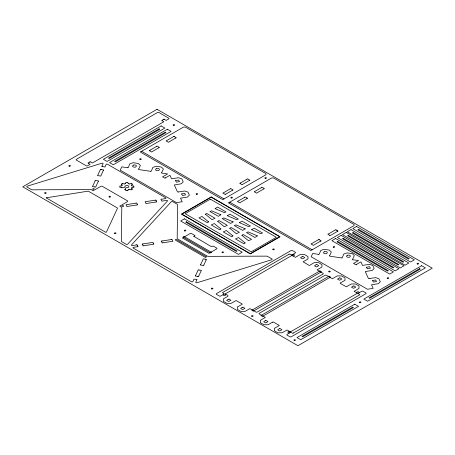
<?xml version="1.0" encoding="UTF-8"?>
<svg xmlns="http://www.w3.org/2000/svg" width="455" height="455" viewBox="0 0 455 455"><rect width="100%" height="100%" fill="white"/><g stroke="black" fill="none" stroke-linecap="round" stroke-linejoin="round"><path stroke-width="0.68" d="M125.591 183.638L125.916 182.631M127.872 190.628L128.179 189.672M95.118 180.919L92.706 186.112A0.592 0.341 0 0 0 92.507 186.578A0.592 0.341 0 0 0 93.303 186.704L94.805 186.942M100.225 169.891L97.814 175.084A0.592 0.341 0 0 0 97.615 175.55A0.592 0.341 0 0 0 98.411 175.675L99.912 175.914A0.592 0.341 0 0 0 100.72 176.028A0.592 0.341 0 0 0 100.942 175.573L103.359 170.375M98.252 181.403L95.846 186.595A0.592 0.341 0 0 1 95.613 187.056A0.592 0.341 0 0 1 94.816 186.937M195.582 275.571L197.993 270.378A0.592 0.341 0 0 1 198.226 269.917A0.592 0.341 0 0 1 199.023 270.037M200.689 264.543L203.101 259.356A0.592 0.341 0 0 1 203.334 258.889A0.592 0.341 0 0 1 204.13 259.009L205.637 259.236M198.721 276.054L201.127 270.867A0.592 0.341 0 0 0 201.326 270.401A0.592 0.341 0 0 0 200.536 270.27L199.034 270.031M203.829 265.032L206.234 259.839A0.592 0.341 0 0 0 206.433 259.373A0.592 0.341 0 0 0 205.643 259.242M138.707 169.015L140.368 165.438L138.445 163.516L133.196 162.702L129.863 163.811L128.247 167.633L127.366 167.758M161.724 172.582L163.385 169.004L161.468 167.082L156.213 166.268L152.886 167.377L151.27 171.199L150.383 171.325M329.659 255.625L331.32 252.053L329.397 250.131L324.148 249.317L320.815 250.426L319.183 254.271L318.312 254.368M352.676 259.196L354.337 255.619L352.415 253.697L347.165 252.883L343.838 253.992L342.205 257.837L341.335 257.939M131.478 188.148L131.978 187.432M124.829 189.462L126.069 187.733M121.724 185.833L122.281 185.088M131.455 185.06L132.479 184.201M138.593 169.061L138.809 169.573L150.298 171.262M161.616 172.627L161.787 173.133L167.622 173.946L163.254 176.472A0.592 0.341 0 0 0 162.68 176.819A0.592 0.341 0 0 0 163.254 177.16L164.352 177.803A0.592 0.341 0 0 0 164.949 178.132A0.592 0.341 0 0 0 165.54 177.797M329.545 255.676L329.756 256.188L341.25 257.871M352.568 259.242L352.739 259.742L358.568 260.561L354.206 263.087A0.592 0.341 0 0 0 353.632 263.434A0.592 0.341 0 0 0 354.206 263.775L355.304 264.412A0.592 0.341 0 0 0 355.901 264.747A0.592 0.341 0 0 0 356.492 264.412M89.686 162.094L88.594 162.725A0.597 0.347 0 0 0 88.469 163.402M163.408 119.528L162.316 120.16A0.597 0.347 0 0 0 162.19 120.837M149.923 150.252L156.509 146.453M173.361 136.722L166.78 140.521A0.592 0.341 0 0 0 166.2 140.868A0.592 0.341 0 0 0 166.78 141.209L167.872 141.846A0.592 0.341 0 0 0 168.475 142.182A0.592 0.341 0 0 0 169.061 141.846L175.658 138.047M158.801 147.778L152.22 151.578A0.592 0.341 0 0 1 151.617 151.913A0.592 0.341 0 0 1 151.032 151.578L149.923 150.946A0.592 0.341 0 0 1 149.348 150.599A0.592 0.341 0 0 1 149.923 150.258M121.32 184.133L122.571 183.411M131.216 189.849L132.468 189.126M230.122 188.956L223.542 192.755A0.592 0.341 0 0 0 222.967 193.102A0.592 0.341 0 0 0 223.542 193.443L224.633 194.08A0.592 0.341 0 0 0 225.236 194.416A0.592 0.341 0 0 0 225.828 194.08M240.394 183.024L246.98 179.225M225.839 194.08L232.42 190.281M249.272 180.55L242.691 184.349A0.592 0.341 0 0 1 242.088 184.685A0.592 0.341 0 0 1 241.503 184.349L240.394 183.718A0.592 0.341 0 0 1 239.819 183.371A0.592 0.341 0 0 1 240.394 183.029M244.636 197.333L238.05 201.133A0.592 0.341 0 0 0 237.476 201.48A0.592 0.341 0 0 0 238.056 201.821L239.148 202.458A0.592 0.341 0 0 0 239.751 202.793A0.592 0.341 0 0 0 240.337 202.458L246.929 198.659M261.488 187.602L254.908 191.401A0.592 0.341 0 0 0 254.334 191.748A0.592 0.341 0 0 0 254.908 192.09L256 192.727A0.592 0.341 0 0 0 256.603 193.062A0.592 0.341 0 0 0 257.194 192.727L263.786 188.927M318.25 239.836L311.669 243.635A0.592 0.341 0 0 0 311.095 243.982A0.592 0.341 0 0 0 311.669 244.324L312.767 244.961A0.592 0.341 0 0 0 313.364 245.296A0.592 0.341 0 0 0 313.956 244.961L320.548 241.161M335.108 230.105L328.521 233.904A0.592 0.341 0 0 0 327.947 234.251A0.592 0.341 0 0 0 328.521 234.592L329.619 235.229M337.4 231.43L330.819 235.229A0.592 0.341 0 0 1 330.216 235.565A0.592 0.341 0 0 1 329.63 235.229M165.552 177.803L169.931 175.283L171.575 178.798L178.479 177.723L181.812 178.832L183.217 181.863L181.295 183.786L174.305 184.975L177.484 191.902L178.371 192.021M356.504 264.412L360.883 261.892L362.527 265.407L369.432 264.332L372.759 265.441L374.169 268.473L372.247 270.395L365.257 271.584L368.436 278.511L369.318 278.636M129.607 183.996L131.097 183.405M128.264 189.61L129.561 189.291M121.985 187.818L124.977 187.102M124.26 183.979L125.506 183.695M178.451 191.959L184.645 191.003L187.972 192.112L189.382 195.144L187.46 197.066L180.527 198.147L182.21 201.747L176.483 202.629L120.211 170.142L121.747 166.837L127.281 167.69M135.943 203.163L126.951 204.557A0.592 0.341 0 0 0 126.149 204.687A0.592 0.341 0 0 0 126.353 205.148L126.752 206.018A0.592 0.341 0 0 0 126.985 206.479A0.592 0.341 0 0 0 127.781 206.36L136.784 204.972M155.041 200.211L146.049 201.605A0.592 0.341 0 0 0 145.253 201.741A0.592 0.341 0 0 0 145.458 202.202L145.85 203.066A0.592 0.341 0 0 0 146.083 203.533A0.592 0.341 0 0 0 146.88 203.413L155.883 202.026M143.063 243.925L152.055 242.532A0.592 0.341 0 0 1 152.863 242.418A0.592 0.341 0 0 1 153.085 242.873L153.494 243.743M162.162 240.974L171.154 239.586M143.899 245.734L152.891 244.341A0.592 0.341 0 0 0 153.693 244.21A0.592 0.341 0 0 0 153.489 243.749M163.004 242.782L171.996 241.395A0.592 0.341 0 0 0 172.792 241.258A0.592 0.341 0 0 0 172.587 240.797L172.195 239.927A0.592 0.341 0 0 0 171.962 239.466A0.592 0.341 0 0 0 171.165 239.586M369.403 278.574L375.597 277.613L378.924 278.722L380.334 281.753L378.412 283.675L371.502 284.739L373.163 288.356L367.435 289.243L311.163 256.757L312.699 253.446L318.227 254.305M119.966 186.067L121.621 185.885M132.075 187.38L133.815 187.193M126.007 182.586L127.775 182.586M126.007 190.668L127.775 190.668M132.047 185.873L133.815 186.067M119.966 187.193L121.593 187.369M102.625 166.581L104.121 166.814A0.592 0.341 0 0 0 104.929 166.928A0.592 0.341 0 0 0 105.15 166.467L106.134 164.397A0.779 0.449 0 0 1 107.437 164.198L165.745 197.862A0.779 0.449 0 0 1 165.398 198.613L161.815 199.176A0.592 0.341 0 0 0 161.013 199.307A0.592 0.341 0 0 0 161.218 199.768L161.616 200.638A0.592 0.341 0 0 0 161.844 201.099A0.592 0.341 0 0 0 162.645 200.979L166.564 200.388A0.779 0.449 0 0 1 167.372 200.541A0.779 0.449 0 0 1 167.451 201.03L127.713 244.13A0.99 0.569 0 0 1 126.143 244.267L121.832 241.776A1.558 0.899 0 0 1 121.371 241.133L121.798 207.326L119.767 206.081L120.814 205.472L122.389 206.382A0.739 0.427 0 0 0 123.436 206.382A0.739 0.427 0 0 0 123.436 205.774L121.866 204.869L127.457 201.639A0.99 0.569 0 0 0 127.457 200.831L102.29 186.305A0.99 0.569 0 0 0 100.891 186.305L95.3 189.53L93.901 188.723A0.739 0.427 0 0 0 92.854 188.723A0.739 0.427 0 0 0 92.854 189.331L94.253 190.139L93.207 190.742L91.04 189.57L32.487 189.815A1.558 0.899 0 0 1 31.372 189.553L27.055 187.062A0.99 0.569 0 0 1 27.294 186.152L101.943 163.214A0.779 0.449 0 0 1 102.796 163.26A0.779 0.449 0 0 1 103.063 163.726L102.028 165.984A0.592 0.341 0 0 0 101.829 166.45A0.592 0.341 0 0 0 102.62 166.575M101.266 169.544L102.762 169.778A0.597 0.347 0 0 1 103.456 170.324M197.68 276.401L196.185 276.174A0.597 0.347 0 0 1 195.491 275.622M124.875 189.519L125.523 189.633M128.287 183.712L129.476 183.996M129.692 189.297L131.097 189.854M122.685 183.405L124.13 183.974M164.608 119.528L166.16 120.416L168.686 118.96A0.99 0.569 0 0 0 168.686 118.152L158.903 112.499A0.99 0.569 0 0 0 157.504 112.499L76.417 159.313A0.99 0.569 0 0 0 76.417 160.12L86.205 165.774A0.99 0.569 0 0 0 87.605 165.774L90.13 164.312L88.594 163.419M90.886 162.094L92.439 162.981L163.851 121.752L162.316 120.854M174.561 136.722L175.658 137.353A0.597 0.347 0 0 1 175.784 138.03M336.308 230.105L337.4 230.736M246.929 197.965L245.837 197.333A0.597 0.347 0 0 0 244.665 197.26M319.45 239.836L320.548 240.468A0.597 0.347 0 0 1 320.673 241.144M141.596 151.299L224.048 198.909M229.718 202.185L312.164 249.795M131.216 183.411L132.468 184.133M131.489 188.222L132.479 189.058M121.309 184.201L122.27 185.014M131.45 185.139L131.944 185.822M121.69 187.42L121.889 187.796M156.082 200.558L156.48 201.423A0.597 0.347 0 0 1 156.008 202.043M161.559 241.577L161.963 242.435A0.597 0.347 0 0 0 162.913 242.839M142.46 244.523L142.864 245.387A0.597 0.347 0 0 0 143.814 245.785M127.872 182.631L128.196 183.655M125.614 189.689L125.916 190.628M133.895 186.118L133.895 187.136M119.892 186.118L119.892 187.142M124.977 186.874A1.956 1.132 0 0 1 126.746 185.504A1.956 1.132 0 0 1 128.839 186.715A1.956 1.132 0 0 1 126.467 187.733M100.191 169.817A0.597 0.347 0 0 1 101.272 169.539M98.348 181.352A0.597 0.347 0 0 0 97.649 180.8L96.159 180.572A0.597 0.347 0 0 0 95.084 180.845M136.034 203.112A0.597 0.347 0 0 1 136.989 203.51L137.382 204.375A0.597 0.347 0 0 1 136.909 204.995M155.132 200.16A0.597 0.347 0 0 1 156.093 200.564M161.553 241.582A0.597 0.347 0 0 1 162.037 240.951M142.455 244.528A0.597 0.347 0 0 1 142.938 243.903M200.598 264.594A0.597 0.347 0 0 0 201.298 265.151L202.788 265.379A0.597 0.347 0 0 0 203.863 265.1M198.755 276.128A0.597 0.347 0 0 1 197.669 276.407M137.854 246.235A0.597 0.347 0 0 1 137.285 246.803A0.779 0.449 0 0 0 136.887 246.809L133.542 247.332A0.779 0.449 0 0 0 133.196 248.083L191.572 281.787A0.779 0.449 0 0 0 192.874 281.588L193.79 279.609A0.779 0.449 0 0 0 193.796 279.393L194.683 279.097A0.779 0.449 0 0 0 195.013 279.205L196.094 279.37A0.779 0.449 0 0 0 196.475 279.376L197.038 279.501L197.009 279.865A0.779 0.449 0 0 0 196.799 280.075L195.786 282.254A0.779 0.449 0 0 0 196.06 282.72A0.779 0.449 0 0 0 196.907 282.765L271.652 259.794A0.99 0.569 0 0 0 271.885 258.889L267.574 256.398A1.558 0.899 0 0 0 266.459 256.131L208.384 256.353A1.558 0.899 0 0 1 207.27 256.091L177.649 238.983A1.558 0.899 0 0 1 177.194 238.346L177.569 204.813A1.558 0.899 0 0 0 177.114 204.17L172.803 201.679A0.99 0.569 0 0 0 171.228 201.815L131.495 244.915A0.779 0.449 0 0 0 131.569 245.404A0.779 0.449 0 0 0 132.382 245.563L136.045 245A0.779 0.449 0 0 0 136.392 244.887M137.865 246.229A0.779 0.449 0 0 1 137.666 246.03L137.393 245.45A0.779 0.449 0 0 1 137.393 245.222M136.398 244.892A0.597 0.347 0 0 1 137.387 245.222M173.395 136.648A0.597 0.347 0 0 1 174.572 136.722M156.537 146.379A0.597 0.347 0 0 1 157.72 146.453L158.801 147.084A0.597 0.347 0 0 1 158.926 147.761M230.156 188.882A0.597 0.347 0 0 1 231.333 188.956L232.42 189.587A0.597 0.347 0 0 1 232.545 190.264M247.008 179.151A0.597 0.347 0 0 1 248.191 179.225L249.272 179.856A0.597 0.347 0 0 1 249.397 180.533M261.523 187.528A0.597 0.347 0 0 1 262.7 187.602L263.786 188.233A0.597 0.347 0 0 1 263.911 188.91M246.934 197.959A0.597 0.347 0 0 1 247.054 198.642M335.136 230.031A0.597 0.347 0 0 1 336.319 230.105M337.4 230.731A0.597 0.347 0 0 1 337.525 231.413M318.284 239.762A0.597 0.347 0 0 1 319.461 239.836M89.68 162.094A0.597 0.347 0 0 1 90.858 162.02M163.396 119.528A0.597 0.347 0 0 1 164.579 119.46M175.522 180.669L176.409 182.199L179.48 181.596L178.593 180.043L175.528 180.624M181.613 193.961L182.506 195.491L185.577 194.888L184.69 193.335L181.625 193.915M366.468 267.284L367.361 268.814L370.433 268.211L369.511 266.647L366.468 267.284M372.565 280.576L373.458 282.106L376.53 281.497L375.602 279.939L372.565 280.576M133.19 165.199C131.256 167.053 134.265 167.349 135.664 167.076C138.019 165.137 134.236 164.46 133.19 165.199M156.213 168.72C154.342 170.506 157.032 170.784 158.636 170.631C161.059 168.634 157.441 168.066 156.224 168.674M324.142 251.814C322.271 253.617 325.109 253.975 326.616 253.691C328.868 251.7 325.297 251.132 324.148 251.791M347.165 255.335C345.209 257.132 348.263 257.547 349.679 257.172C351.92 255.192 348.212 254.681 347.171 255.312M223.9 294.158L220.715 296.012A0.99 0.569 0 0 1 219.321 296.012L216.523 294.396A0.99 0.569 0 0 1 216.523 293.589L291.058 250.557A0.99 0.569 0 0 1 292.457 250.557L295.255 252.167A0.99 0.569 0 0 1 295.255 252.974L291.564 255.215L295.329 257.337L300.277 254.516L304.469 254.516L307.967 256.535L307.967 258.958L303.075 261.813L309.059 265.356L309.741 265.322L314.257 262.586L318.449 262.586L321.947 264.605L321.947 267.028L317.055 269.883L322.993 273.284A0.99 0.569 0 0 1 322.993 274.086L257.285 312.022A0.99 0.569 0 0 1 255.886 312.022L249.949 308.592L245.052 311.419L240.86 311.419L237.362 309.4L237.362 306.983L242.134 304.355L242.1 303.934L236.128 300.539L231.072 303.349L226.88 303.349L223.382 301.329L223.382 298.907L227.745 296.393C229.485 295.938 224.753 293.208 223.9 294.158M228.291 299.288L226.63 300.408L228.74 301.494L230.907 300.272L229.127 299.049L228.291 299.271M242.27 307.358L240.61 308.484L242.72 309.571L244.887 308.342L243.061 307.108L242.27 307.347M265.333 320.673L263.673 321.799L265.783 322.885L267.95 321.657L266.124 320.422L265.333 320.673M272.477 322.203L268.114 324.733L263.923 324.733L260.425 322.714L260.425 320.297L265.316 317.436L259.378 314.041A0.99 0.569 0 0 1 259.378 313.233L325.086 275.298A0.99 0.569 0 0 1 326.485 275.298L332.372 278.727L337.32 275.901L341.512 275.901L345.004 277.92L345.004 280.343L340.272 282.947L340.209 283.34L346.352 286.798L351.3 283.971L355.491 283.971L358.989 285.99L358.989 288.413L354.138 291.359L357.937 293.458L361.651 291.314A0.99 0.569 0 0 1 363.05 291.314L365.848 292.929A0.99 0.569 0 0 1 365.848 293.731L291.314 336.768A0.99 0.569 0 0 1 289.915 336.768L287.116 335.153A0.99 0.569 0 0 1 287.116 334.345L290.808 332.104L287.099 329.989L282.094 332.804L277.903 332.804L274.405 330.785L274.405 328.368L279.29 325.479L273.387 321.998L272.482 322.168M279.313 328.749L277.652 329.869L279.762 330.956L281.929 329.727L280.104 328.493L279.319 328.715M289.01 254.265L222.495 292.588L223.45 293.287A1.399 0.808 0 0 1 223.445 294.43A1.223 0.705 0 0 0 223.615 295.369A1.223 0.705 0 0 0 225.242 295.38A1.223 0.705 0 0 0 225.452 294.448A0.779 0.449 0 0 1 225.452 293.811L291.45 255.71A0.779 0.449 0 0 1 292.554 255.71A1.223 0.705 0 0 0 294.169 255.585A1.223 0.705 0 0 0 294.146 254.646A1.223 0.705 0 0 0 292.525 254.55A1.399 0.808 0 0 1 290.546 254.55L289.71 253.987L289.016 254.237M293.361 333.037L292.719 333.339L291.826 332.77A1.399 0.808 0 0 0 289.846 332.77A1.223 0.705 0 0 1 288.231 332.673A1.223 0.705 0 0 1 288.208 331.735A1.223 0.705 0 0 1 289.818 331.61A0.779 0.449 0 0 0 290.921 331.61L356.925 293.509A0.779 0.449 0 0 0 356.925 292.872A1.223 0.705 0 0 1 357.135 291.939A1.223 0.705 0 0 1 358.762 291.951A1.223 0.705 0 0 1 358.927 292.884A1.399 0.808 0 0 0 358.927 294.032L359.882 294.732L293.361 333.037M302.131 256.66L300.471 257.78L302.581 258.867L304.748 257.638L302.922 256.404L302.137 256.626M316.111 264.73L314.45 265.851L316.561 266.937L318.733 265.709L316.947 264.491L316.111 264.73M339.174 278.045L337.513 279.165L339.623 280.252L341.79 279.023L339.965 277.789L339.174 278.028M353.154 286.115L351.493 287.236L353.603 288.322L355.77 287.094L353.99 285.876L353.154 286.098M46.205 197.851L105.81 232.346L106.413 232.147L117.589 208.071L88.253 191.134L46.211 197.834M205.404 214.231L212.013 219.663L215.033 218.258L206.65 213.418L205.415 214.18M208.595 221.858L207.349 222.694L198.96 217.854L201.986 216.449L208.595 221.881M217.689 221.323L224.298 226.755L227.318 225.35L218.935 220.51L217.695 221.295M220.88 228.95L219.634 229.786L211.245 224.946L214.265 223.542L220.88 228.95M229.752 228.291L236.361 233.722L239.387 232.317L230.998 227.477L229.758 228.262M232.943 235.912L231.697 236.754L223.308 231.913L226.334 230.509L232.943 235.912M241.929 235.32L248.538 240.752L251.558 239.347L243.169 234.501L241.935 235.292M245.12 242.942L243.874 243.783L235.485 238.943L238.505 237.538L245.12 242.942M215.107 208.629L224.355 212.604L226.021 211.916L217.638 207.07L215.107 208.629M220.863 214.783L218.337 216.352L209.948 211.507L211.615 210.819L220.863 214.783M227.392 215.721L236.64 219.697L238.306 219.009L229.917 214.163L227.392 215.721M233.148 221.875L230.622 223.445L222.233 218.605L223.9 217.911L233.148 221.886M239.461 222.688L248.703 226.664L250.375 225.97L241.986 221.13L239.461 222.671M245.217 228.842L242.686 230.412L234.302 225.566L235.969 224.878L245.217 228.825M251.632 229.712L260.88 233.694L262.546 233L254.163 228.16L251.632 229.712M257.388 235.866L248.14 231.908L246.474 232.596L254.863 237.442L257.382 235.917M193.824 236.338L211.49 246.678L213.202 246.053L216.699 248.072A0.99 0.569 0 0 1 216.699 248.879L209.01 253.321L182.444 237.982L190.133 233.546A0.99 0.569 0 0 1 191.532 233.546L195.03 235.559L193.83 236.321M157.049 109.291L22.75 186.823L297.951 345.709L432.25 268.177L157.049 109.291M161.15 125.916L103.359 159.278L107.101 161.44L164.892 128.071L161.15 125.916M159.085 128.85L108.449 158.09L109.166 158.499L159.802 129.266L159.085 128.85M167.355 129.243L109.564 162.606L113.306 164.767L171.097 131.404L167.355 129.243M165.29 132.183L114.654 161.417L115.371 161.826L166.007 132.593L165.29 132.183M140.919 151.686L140.328 152.033L222.774 199.643L265.51 174.97A1.979 1.143 0 0 0 265.51 173.355L185.822 127.349A1.979 1.143 0 0 0 183.024 127.349L140.919 151.686M211.16 196.952L181.437 214.112L250.352 253.901L280.075 236.742L211.16 196.952M211.183 197.18L181.824 214.129L250.33 253.68L279.683 236.725L211.183 197.18M210.318 199.154L185.151 213.685L251.211 251.82L276.373 237.294L210.318 199.154M184.383 218.832L180.641 220.993L238.431 254.362L242.174 252.201L184.383 218.832M186.448 221.773L185.731 222.188L236.367 251.422L237.083 251.006L186.448 221.773M229.047 202.566L228.456 202.913L310.901 250.523L353.637 225.851A1.979 1.143 0 0 0 353.637 224.235L273.95 178.229A1.979 1.143 0 0 0 271.152 178.229L229.047 202.566M184.076 236.503L183.029 237.106L210.523 252.98L211.569 252.377L184.076 236.503M335.625 238.534L331.883 240.695L389.679 274.058L393.421 271.897L335.625 238.534M341.131 235.354L337.388 237.516L395.179 270.879L398.921 268.717L341.131 235.354M346.192 232.431L342.45 234.592L400.246 267.955L403.989 265.794L346.192 232.431M351.038 229.633L347.296 231.794L405.087 265.163L408.829 263.001L351.038 229.633M356.544 226.454L352.801 228.615L410.592 261.983L414.334 259.822L356.544 226.454M337.69 241.469L336.973 241.884L387.614 271.117L388.325 270.708L337.69 241.469M343.195 238.295L342.478 238.704L393.114 267.944L393.831 267.529L343.195 238.295M348.257 235.371L347.54 235.781L398.182 265.02L398.893 264.605L348.257 235.371M353.103 232.573L352.386 232.988L403.022 262.222L403.739 261.807L353.103 232.573M358.608 229.394L357.892 229.809L408.527 259.043L409.244 258.633L358.608 229.394M319.945 270.913L251.786 310.264L253.31 311.14L321.469 271.794L319.945 270.913M329.062 276.179L260.908 315.525L262.427 316.407L330.586 277.055L329.062 276.179M354.769 304.19L296.973 337.559L300.715 339.72L358.512 306.351L354.769 304.19M421.631 265.714L363.841 299.077L367.583 301.238L425.379 267.876L421.631 265.714M352.705 307.131L302.063 336.364L302.78 336.78L353.416 307.546L352.705 307.131M419.573 268.655L368.931 297.888L369.648 298.298L420.284 269.064L419.573 268.655M206.092 256.62L176.557 239.569A0.739 0.427 0 0 0 175.511 239.569A0.739 0.427 0 0 0 175.511 240.172L205.04 257.223A0.739 0.427 0 0 0 206.092 257.223A0.739 0.427 0 0 0 206.092 256.62M231.254 197.999A0.779 0.449 0 0 0 232.425 197.606A0.779 0.449 0 0 0 231.254 197.22A0.779 0.449 0 0 0 231.254 197.999M265.271 178.36A0.779 0.449 0 0 0 266.442 177.968A0.779 0.449 0 0 0 265.271 177.581A0.779 0.449 0 0 0 265.271 178.36M114.831 233.608A0.779 0.449 0 0 0 115.997 233.222A0.779 0.449 0 0 0 114.831 232.829A0.779 0.449 0 0 0 114.831 233.608M69.223 166.2A0.779 0.449 0 0 0 70.388 165.813A0.779 0.449 0 0 0 69.223 165.421A0.779 0.449 0 0 0 69.223 166.2M251.973 316.384A0.779 0.449 0 0 0 253.145 315.998A0.779 0.449 0 0 0 251.973 315.605A0.779 0.449 0 0 0 251.973 316.384M387.632 278.534A0.779 0.449 0 0 0 388.798 278.142A0.779 0.449 0 0 0 387.632 277.755A0.779 0.449 0 0 0 387.632 278.534M333.504 247.292A0.779 0.449 0 0 0 334.715 246.951A0.779 0.449 0 0 0 333.6 246.519A0.779 0.449 0 0 0 333.504 247.292M211.768 288.942A0.779 0.449 0 0 0 212.934 288.55A0.779 0.449 0 0 0 211.768 288.163A0.779 0.449 0 0 0 211.768 288.942M222.358 252.673A0.779 0.449 0 0 0 223.524 252.286A0.779 0.449 0 0 0 222.358 251.899A0.779 0.449 0 0 0 222.358 252.673M184.696 230.93A0.779 0.449 0 0 0 185.862 230.543A0.779 0.449 0 0 0 184.696 230.15A0.779 0.449 0 0 0 184.696 230.93M109.371 197.055A0.779 0.449 0 0 0 110.537 196.668A0.779 0.449 0 0 0 109.371 196.276A0.779 0.449 0 0 0 109.371 197.055M140.094 159.54A0.779 0.449 0 0 0 141.26 159.148A0.779 0.449 0 0 0 140.094 158.761A0.779 0.449 0 0 0 140.094 159.54M273.08 249.732A0.779 0.449 0 0 0 274.291 249.397A0.779 0.449 0 0 0 273.176 248.959A0.779 0.449 0 0 0 273.08 249.732M196.509 194.331A0.779 0.449 0 0 0 197.675 193.944A0.779 0.449 0 0 0 196.509 193.551A0.779 0.449 0 0 0 196.509 194.331M173.503 125.375A0.779 0.449 0 0 0 174.669 124.988A0.779 0.449 0 0 0 173.503 124.596A0.779 0.449 0 0 0 173.503 125.375M45.039 193.318A0.779 0.449 0 0 0 46.205 192.926A0.779 0.449 0 0 0 45.039 192.539A0.779 0.449 0 0 0 45.039 193.318M294.283 340.494A0.779 0.449 0 0 0 295.449 340.107A0.779 0.449 0 0 0 294.283 339.714A0.779 0.449 0 0 0 294.283 340.494M417.4 264.036A0.779 0.449 0 0 0 418.611 263.701A0.779 0.449 0 0 0 417.497 263.263A0.779 0.449 0 0 0 417.4 264.036M359.729 302.666A0.779 0.449 0 0 0 360.94 302.325A0.779 0.449 0 0 0 359.825 301.887A0.779 0.449 0 0 0 359.729 302.666M329.073 271.874A0.779 0.449 0 0 0 330.245 271.481A0.779 0.449 0 0 0 329.073 271.095A0.779 0.449 0 0 0 329.073 271.874"/></g></svg>
